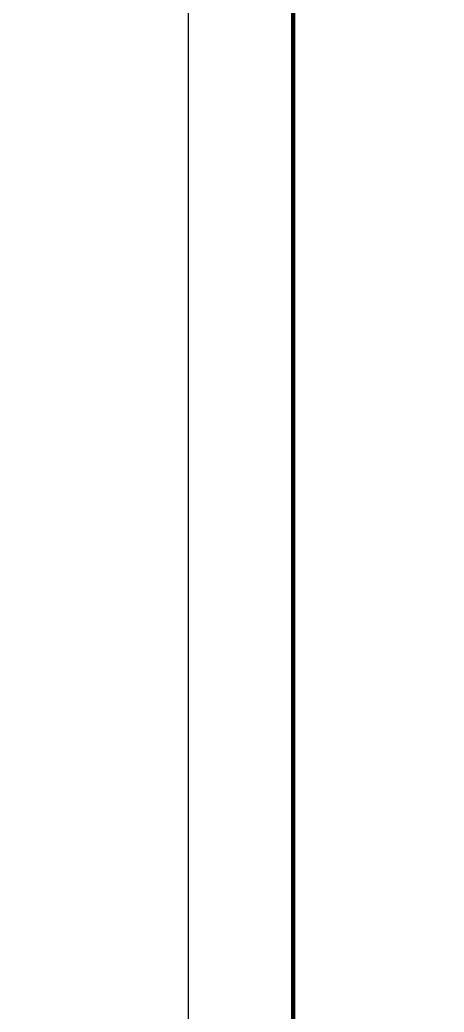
# Model space of a CAD drawing. Extents: x 529262 to 576451, y 2694391 to 2717535.
# Drawn here: x 561067 to 561573, y 2710433 to 2711615 of the extents above; entities that cross this region are included whole.
import ezdxf
from ezdxf.xclip import XClip

# ---------------------------------------------------------------- set-up
doc = ezdxf.new("R2010")
doc.units = 0
doc.header["$XCLIPFRAME"] = 0
for name, color, linetype in [('PP-COM', 7, 'Continuous'), ('PUB_TITLE', 4, 'Continuous'), ('RD-中线', 40, 'Continuous'), ('RD-红线', 7, 'Continuous'), ('河流', 4, 'Continuous')]:
    doc.layers.add(name, color=color, linetype=linetype)

# ---------------------------------------------------------------- blocks, each defined once
blk = doc.blocks.new('A$C19FD0107')
at = {"layer": 'RD-中线', "color": 8}
blk.add_lwpolyline([(-9122.2, 17154.2, 0.051063), (-9138.4, 17156.3), (-9248.7, 17159, 0.143281), (-9292.1, 17147.4), (-9366, 17102.6, -0.029164), (-9386.6, 17091.7), (-9682.2, 16956.7, -0.1024), (-9761.2, 16938.6), (-9874.8, 16936.3, -0.164523), (-10119.2, 17013.5), (-10262.5, 17118.3, 0.129979), (-10319.6, 17140.7)], format="xyb", dxfattribs=at)
blk.add_lwpolyline([(-9929.4, 16843.1), (-8702.8, 16628.3)], dxfattribs=at)
at = {"layer": 'RD-中线', "color": 8, "linetype": 'Continuous'}
blk.add_lwpolyline([(-10449.8, 16346.7), (-9310.4, 16141.2, 0.000025), (-9310.4, 16141.2), (-9264.7, 16132.9, -0.000026), (-9264.6, 16132.9), (-8548, 16003.7)], format="xyb", dxfattribs=at)
at = {"layer": 'RD-红线', "color": 8}
for points in [[(-9147.3, 17166.5), (-9248.5, 17169, 0.143281), (-9297.3, 17155.9), (-9371.2, 17111.1, -0.029164), (-9390.8, 17100.8), (-9686.3, 16965.8, -0.1024), (-9761.4, 16948.6), (-9875, 16946.3, -0.164523), (-10113.3, 17021.6), (-10256.5, 17126.4, 0.129979), (-10318.4, 17150.7)], [(-9147.3, 17166.5), (-9248.5, 17169, 0.143281), (-9297.3, 17155.9), (-9371.2, 17111.1, -0.029164), (-9390.8, 17100.8), (-9686.3, 16965.8, -0.1024), (-9761.4, 16948.6), (-9875, 16946.3, -0.164523), (-10113.3, 17021.6), (-10210.4, 17092.7)], [(-9158.3, 17146.8), (-9249, 17149, 0.143281), (-9286.9, 17138.8), (-9360.8, 17094, -0.029164), (-9382.4, 17082.6), (-9482.2, 17037)]]:
    blk.add_lwpolyline(points, format="xyb", dxfattribs=at)
blk.add_lwpolyline([(-9924.3, 16872.6), (-9234, 16751.8), (-9229, 16750.9)], dxfattribs=at)
at = {"layer": 'RD-红线', "color": 8, "linetype": 'Continuous', "flags": 128}
blk.add_lwpolyline([(-9623.5, 16179.4), (-9322.6, 16125.1)], dxfattribs=at)
at = {"layer": '河流', "color": 8, "const_width": 2}
for points in [[(-9315.8, 17240.8), (-9335.2, 17224.9), (-9349.4, 17211.7), (-9359.5, 17203.9), (-9374.4, 17200.6), (-9383, 17200.6), (-9391.5, 17198.6), (-9399.6, 17195.8), (-9410.2, 17189.8), (-9421, 17186.5), (-9425.1, 17186.3), (-9451.4, 17180.5), (-9459.4, 17181.7), (-9466.2, 17185.1), (-9471.2, 17189.3), (-9471.5, 17195.7), (-9469.3, 17204.9), (-9465.5, 17209.4), (-9456.3, 17214.4), (-9448.7, 17219.7), (-9433.1, 17230)], [(-9735.5, 17225.3), (-9756.5, 17214.9), (-9774.4, 17208.6), (-9799.1, 17202.8), (-9813.3, 17199.6), (-9834.3, 17200.2), (-9860.5, 17204.4), (-9883.1, 17210.7), (-9898.3, 17217.5), (-9914.1, 17224.3), (-9927.2, 17228)], [(-9394.9, 17100.4), (-9427.2, 17107.2), (-9439.1, 17116.6), (-9445.1, 17115.7), (-9457, 17107.7), (-9458.3, 17100.4), (-9457, 17087.7), (-9451.3, 17068.4), (-9455.1, 17068.4), (-9463.6, 17068), (-9470.4, 17065), (-9478.5, 17063.3), (-9486.6, 17065), (-9491.7, 17068.8), (-9493.4, 17074.4), (-9493, 17079.5), (-9497.2, 17080.7), (-9507, 17080.7), (-9509.1, 17071), (-9508.3, 17061.2), (-9512.1, 17057.8), (-9518.1, 17057.4), (-9529.1, 17054), (-9544.9, 17044.6), (-9565.7, 17038.7), (-9576.4, 17028.4), (-9591.3, 17022.5), (-9601.9, 17019.9), (-9629, 17007.1), (-9640.1, 17000.3), (-9652.4, 16994.3), (-9670.7, 16986.2), (-9693.7, 16981.1), (-9707.3, 16977.3), (-9730.7, 16973.1), (-9757.1, 16973.1), (-9811.4, 16970.9), (-9824.6, 16971.4), (-9839.9, 16966.3), (-9845.5, 16962.9), (-9852.7, 16961.6), (-9866.7, 16959.9), (-9885, 16954.4), (-9899.1, 16951.8), (-9912.7, 16949.7), (-9932.3, 16951.4)], [(-9394.9, 17100.4), (-9427.2, 17107.2), (-9439.1, 17116.6), (-9445.1, 17115.7), (-9457, 17107.7), (-9458.3, 17100.4), (-9457, 17087.7), (-9451.3, 17068.4), (-9455.1, 17068.4), (-9463.6, 17068), (-9470.4, 17065), (-9478.5, 17063.3), (-9486.6, 17065), (-9491.7, 17068.8), (-9493.4, 17074.4), (-9493, 17079.5), (-9497.2, 17080.7), (-9507, 17080.7), (-9509.1, 17071), (-9508.3, 17061.2), (-9512.1, 17057.8), (-9518.1, 17057.4), (-9529.1, 17054), (-9544.9, 17044.6), (-9565.7, 17038.7), (-9576.4, 17028.4), (-9591.3, 17022.5), (-9601.9, 17019.9), (-9629, 17007.1), (-9640.1, 17000.3), (-9652.4, 16994.3), (-9670.7, 16986.2), (-9693.7, 16981.1), (-9707.3, 16977.3), (-9730.7, 16973.1), (-9757.1, 16973.1), (-9811.4, 16970.9), (-9824.6, 16971.4), (-9839.9, 16966.3), (-9845.5, 16962.9), (-9852.7, 16961.6), (-9866.7, 16959.9), (-9885, 16954.4), (-9899.1, 16951.8), (-9912.7, 16949.7), (-9932.3, 16951.4)]]:
    blk.add_lwpolyline(points, dxfattribs=at)

msp = doc.modelspace()

# ---------------------------------------------------------------- linework, layer by layer
at = {"layer": 'PUB_TITLE', "color": 7}
msp.add_lwpolyline([(561267.748, 2707366.835), (569352.748, 2707366.835), (569352.748, 2713084.085), (561267.748, 2713084.085)], close=True, dxfattribs=at)
at = {"layer": 'PUB_TITLE', "color": 7, "const_width": 5}
msp.add_lwpolyline([(568193.3, 2711843.351), (568193.3, 2708691.925), (561392.748, 2708691.925), (561392.748, 2712581.567), (569352.748, 2712581.567)], dxfattribs=at)

# ---------------------------------------------------------------- block references
at = {"layer": 'PP-COM'}
ref = msp.add_blockref('A$C19FD0107', (570997.993, 2694390.603), dxfattribs=at)
XClip(ref).set_block_clipping_path([(-9366.4383134884, 14428.6043910822), (-3328.4480743363, 17452.7484863754)])

doc.saveas('drawing.dxf')
